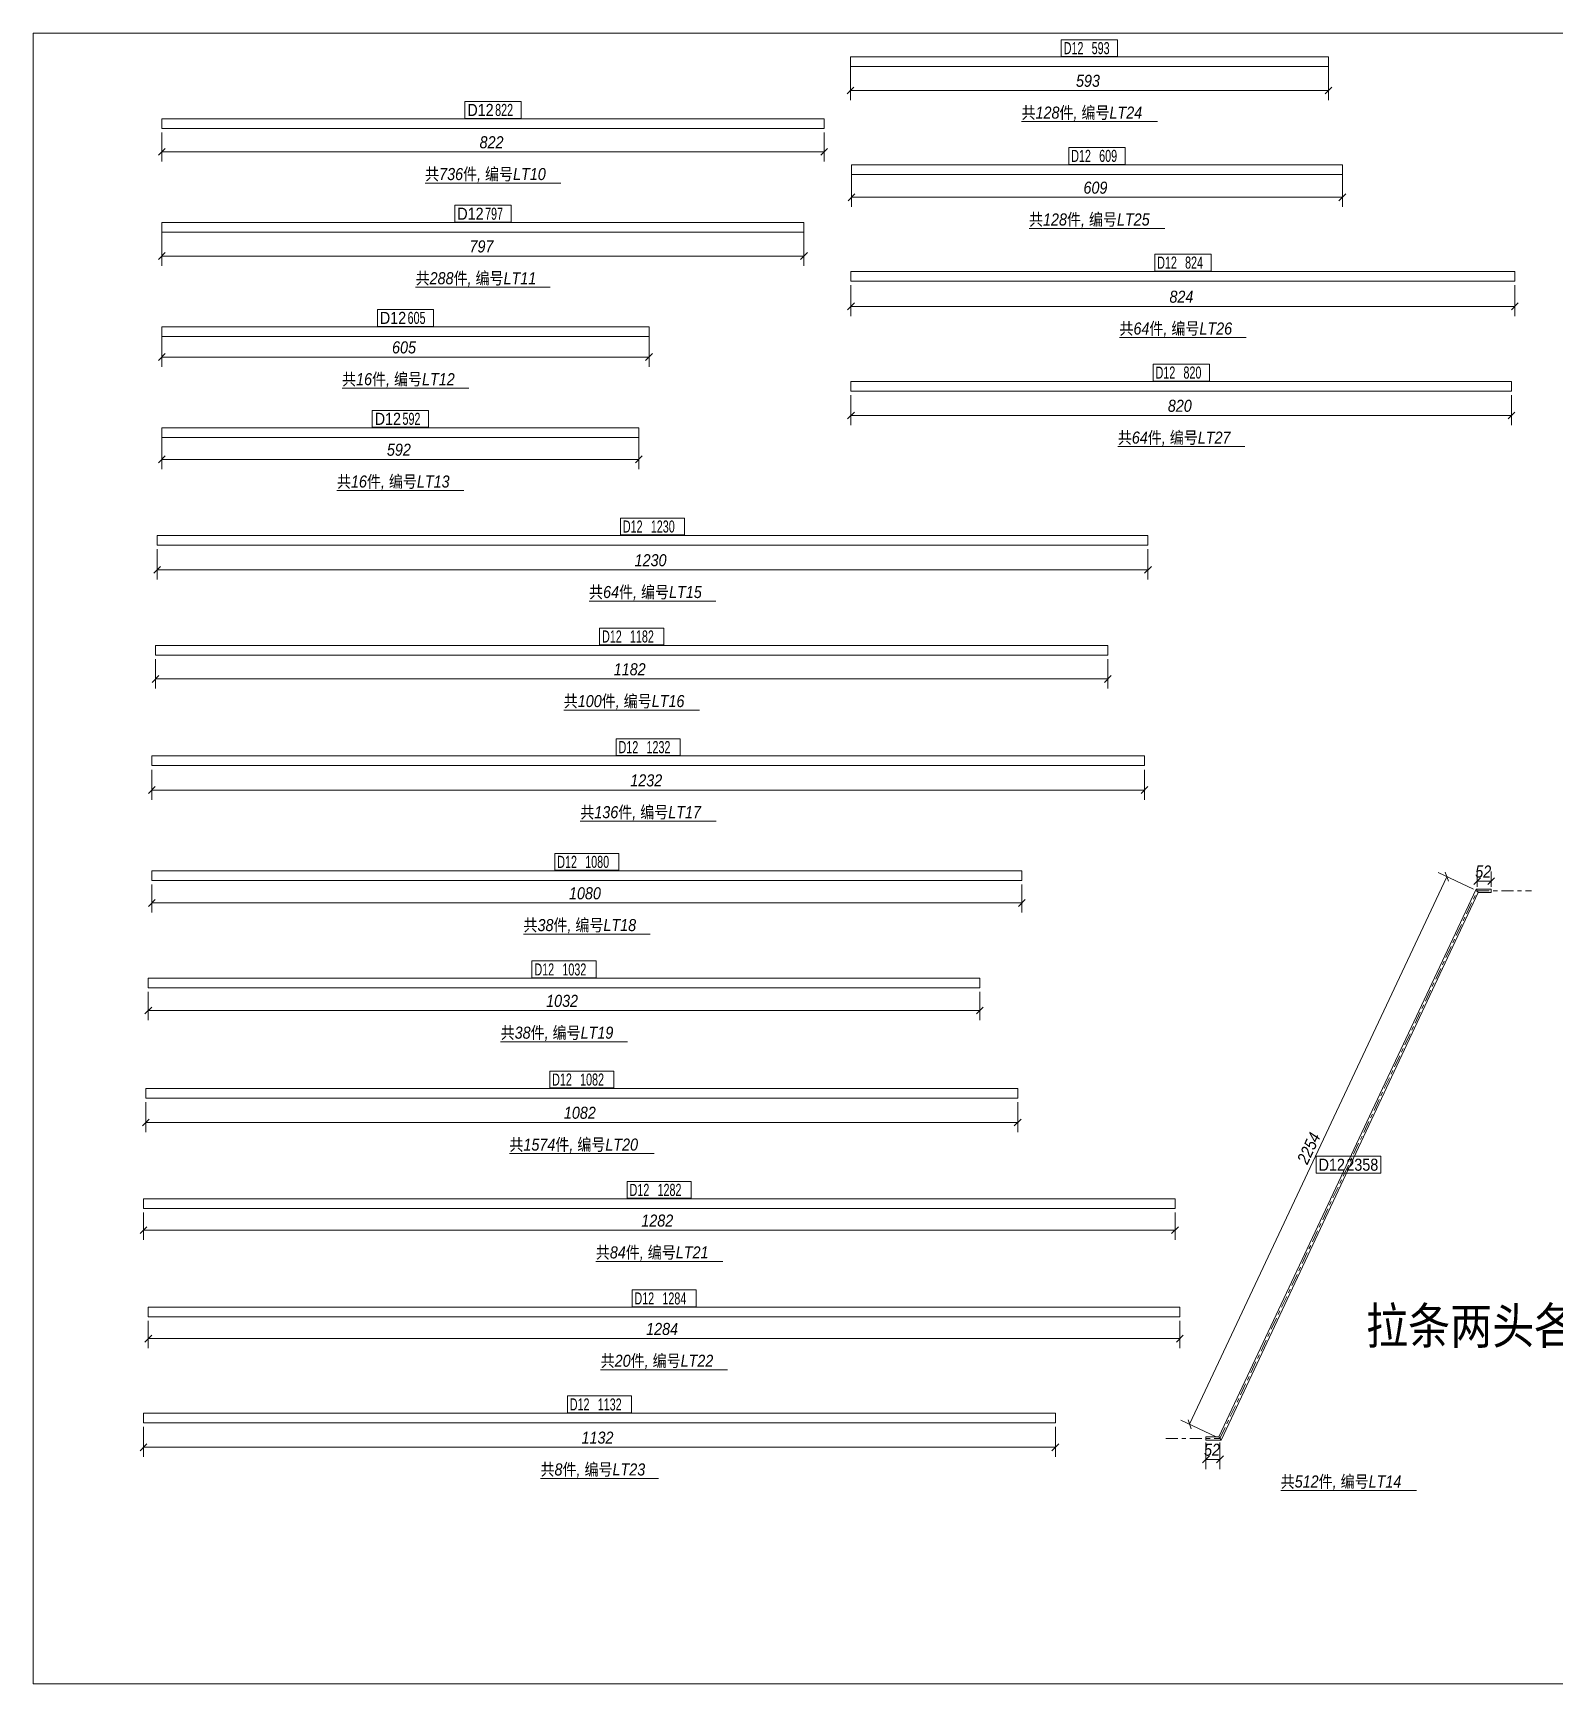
# Model space of a CAD drawing. Header units: millimetres. Extents: x 244 to 1338, y 137 to 547.
# Drawn here: x 753.8 to 1131.6, y 137 to 547 of the extents above; entities that cross this region are included whole.
import ezdxf

# ---------------------------------------------------------------- set-up
doc = ezdxf.new("R2010")
doc.units = ezdxf.units.MM
doc.linetypes.add('XKITLINE00', pattern=[0])
doc.linetypes.add('XKITLINE03', pattern=[6, 3, -1, 1, -1])
for name, color, linetype, lineweight in [('DrawingSheet', 5, 'Continuous', 0), ('OtherObjectType', 1, 'Continuous', 0), ('Part', 2, 'Continuous', 0), ('PartMark', 3, 'Continuous', 0), ('Z-DIMENSIONS', 1, 'Continuous', 0)]:
    doc.layers.add(name, color=color, linetype=linetype, lineweight=lineweight)
doc.styles.add('Arial Italic', font='ariali.ttf')
doc.styles.add('Arial Narrow', font='arial.ttf')
doc.styles.add('romsim', font='arial.ttf')

msp = doc.modelspace()

# ---------------------------------------------------------------- linework, layer by layer
at = {"layer": 'DrawingSheet', "color": 5, "linetype": 'XKITLINE00', "lineweight": 0}
for p, q in [((1337.76, 546.98), (753.76, 546.98)), ((753.76, 546.98), (753.76, 136.98)), ((753.76, 136.98), (1337.76, 136.98))]:
    msp.add_line(p, q, dxfattribs=at)
at = {"layer": 'OtherObjectType', "color": 6, "linetype": 'XKITLINE00', "lineweight": 0}
for p, q in [((999.18, 524.97), (1032.9, 524.97)), ((851.11, 509.71), (884.82, 509.71)), ((1001.04, 498.43), (1034.76, 498.43)), ((848.75, 483.84), (882.17, 483.84)), ((1023.49, 471.35), (1054.98, 471.35)), ((830.49, 458.77), (861.98, 458.77)), ((1023.09, 444.26), (1054.58, 444.26)), ((829.22, 433.35), (860.71, 433.35)), ((891.82, 405.91), (923.32, 405.91)), ((885.53, 378.83), (919.25, 378.83)), ((889.64, 351.24), (923.35, 351.24)), ((875.53, 323.2), (907.02, 323.2)), ((869.86, 296.48), (901.35, 296.48)), ((872.04, 268.69), (907.98, 268.69)), ((893.49, 241.92), (924.98, 241.92)), ((894.69, 215), (926.18, 215)), ((879.76, 188.01), (909.02, 188.01)), ((1063.52, 185.01), (1097.23, 185.01))]:
    msp.add_line(p, q, dxfattribs=at)
at = {"layer": 'Part', "color": 2, "linetype": 'XKITLINE00', "lineweight": 0}
for p, q in [((956.7, 541.03), (1075.39, 541.03)), ((956.7, 538.63), (956.7, 541.03)), ((1075.39, 538.63), (956.7, 538.63)), ((1075.39, 541.03), (1075.39, 538.63)), ((785.76, 525.68), (950.16, 525.68)), ((785.76, 523.63), (785.76, 525.68)), ((950.16, 525.68), (950.16, 525.33)), ((950.16, 525.33), (950.16, 523.28)), ((785.76, 523.28), (785.76, 523.63)), ((785.76, 523.28), (950.16, 523.28)), ((956.96, 514.27), (1078.84, 514.27)), ((956.96, 511.87), (956.96, 514.27)), ((1078.84, 514.27), (1078.84, 511.87)), ((1078.84, 511.87), (956.96, 511.87)), ((785.76, 499.91), (945.16, 499.91)), ((785.76, 497.86), (785.76, 499.91)), ((785.76, 497.51), (785.76, 497.86)), ((785.76, 497.51), (945.16, 497.51)), ((945.16, 499.91), (945.16, 497.51)), ((956.84, 487.77), (1121.64, 487.77)), ((956.84, 485.37), (956.84, 487.77)), ((956.84, 485.37), (1121.64, 485.37)), ((1121.64, 487.77), (1121.64, 485.37)), ((785.76, 474.04), (906.71, 474.04)), ((785.76, 471.64), (785.76, 474.04)), ((906.71, 471.64), (785.76, 471.64)), ((906.71, 474.04), (906.71, 471.64)), ((956.84, 460.46), (1120.84, 460.46)), ((956.84, 458.06), (956.84, 460.46)), ((1120.84, 460.46), (1120.84, 458.06)), ((956.84, 458.06), (1120.84, 458.06)), ((785.76, 448.97), (904.16, 448.97)), ((785.76, 446.57), (785.76, 448.97)), ((904.16, 448.97), (904.16, 446.57)), ((904.16, 446.57), (785.76, 446.57)), ((784.57, 422.23), (1030.57, 422.23)), ((784.57, 419.83), (784.57, 422.23)), ((1030.57, 419.83), (784.57, 419.83)), ((1030.57, 422.23), (1030.57, 421.88)), ((1030.57, 421.88), (1030.57, 419.83)), ((784.17, 394.92), (1020.61, 394.92)), ((784.17, 392.52), (784.17, 394.92)), ((1020.61, 394.92), (1020.61, 392.52)), ((1020.61, 392.52), (784.17, 392.52)), ((783.28, 367.44), (1029.72, 367.44)), ((783.28, 365.04), (783.28, 367.44)), ((1029.72, 365.04), (783.28, 365.04)), ((1029.72, 367.44), (1029.72, 365.04)), ((783.28, 338.95), (999.28, 338.95)), ((783.28, 336.55), (783.28, 338.95)), ((999.28, 336.55), (783.28, 336.55)), ((999.28, 338.95), (999.28, 336.55)), ((1112.05, 334.34), (1048.19, 198.34)), ((1112.55, 333.51), (1048.7, 197.54)), ((1115.77, 334.34), (1112.05, 334.34)), ((1112.05, 334.34), (1112.56, 333.54)), ((1112.56, 333.54), (1112.55, 333.51)), ((1115.77, 333.54), (1112.56, 333.54)), ((1115.77, 333.54), (1115.77, 334.34)), ((782.38, 312.23), (988.82, 312.23)), ((782.38, 309.83), (782.38, 312.23)), ((988.82, 312.23), (988.82, 309.83)), ((988.82, 309.83), (782.38, 309.83)), ((781.79, 284.89), (998.23, 284.89)), ((781.79, 282.49), (781.79, 284.89)), ((998.23, 284.89), (998.23, 282.49)), ((998.23, 282.49), (781.79, 282.49)), ((781.19, 257.49), (909.19, 257.49)), ((781.19, 255.09), (781.19, 257.49)), ((909.19, 255.09), (781.19, 255.09)), ((909.29, 257.49), (1037.29, 257.49)), ((1037.29, 255.09), (909.29, 255.09)), ((1037.29, 257.49), (1037.29, 255.09)), ((782.38, 230.53), (910.38, 230.53)), ((782.38, 228.13), (782.38, 230.53)), ((910.48, 230.53), (1038.48, 230.53)), ((1038.48, 230.53), (1038.48, 228.13)), ((910.38, 228.13), (782.38, 228.13)), ((1038.48, 228.13), (910.48, 228.13)), ((781.19, 204.21), (1007.59, 204.21)), ((781.19, 201.81), (781.19, 204.21)), ((1007.59, 201.81), (781.19, 201.81)), ((1007.59, 204.21), (1007.59, 201.81)), ((1048.15, 198.34), (1044.97, 198.34)), ((1044.97, 197.66), (1044.97, 198.34)), ((1044.97, 197.54), (1044.97, 197.66)), ((1048.7, 197.54), (1044.97, 197.54)), ((1048.19, 198.34), (1048.15, 198.34)), ((1048.62, 197.66), (1048.19, 198.34)), ((1048.7, 197.54), (1048.62, 197.66))]:
    msp.add_line(p, q, dxfattribs=at)
at = {"layer": 'Part', "color": 7, "linetype": 'XKITLINE03', "lineweight": 0}
for p, q in [((1048.44, 197.94), (1112.31, 333.94)), ((1112.31, 333.94), (1125.77, 333.94)), ((1034.97, 197.94), (1048.44, 197.94))]:
    msp.add_line(p, q, dxfattribs=at)
at = {"layer": 'PartMark', "color": 1, "linetype": 'XKITLINE00', "lineweight": 0}
for p, q in [((1009.05, 545.33), (1023.03, 545.33)), ((1009.05, 541.13), (1009.05, 545.33)), ((1023.03, 541.13), (1023.03, 545.33)), ((1009.05, 541.13), (1023.03, 541.13)), ((860.99, 529.98), (874.94, 529.98)), ((860.99, 525.78), (860.99, 529.98)), ((874.94, 525.78), (874.94, 529.98)), ((860.99, 525.78), (874.94, 525.78)), ((1010.91, 518.57), (1024.89, 518.57)), ((1010.91, 514.37), (1010.91, 518.57)), ((1024.89, 514.37), (1024.89, 518.57)), ((1010.91, 514.37), (1024.89, 514.37)), ((858.49, 504.21), (872.44, 504.21)), ((858.49, 500.01), (858.49, 504.21)), ((872.44, 500.01), (872.44, 504.21)), ((858.49, 500.01), (872.44, 500.01)), ((1032.25, 492.07), (1046.23, 492.07)), ((1032.25, 487.87), (1032.25, 492.07)), ((1046.23, 487.87), (1046.23, 492.07)), ((1032.25, 487.87), (1046.23, 487.87)), ((839.27, 478.34), (853.21, 478.34)), ((839.27, 474.14), (839.27, 478.34)), ((853.21, 474.14), (853.21, 478.34)), ((839.27, 474.14), (853.21, 474.14)), ((1031.85, 464.76), (1045.83, 464.76)), ((1031.85, 460.56), (1031.85, 464.76)), ((1045.83, 460.56), (1045.83, 464.76)), ((1031.85, 460.56), (1045.83, 460.56)), ((837.99, 453.27), (851.93, 453.27)), ((837.99, 449.07), (837.99, 453.27)), ((851.93, 449.07), (851.93, 453.27)), ((837.99, 449.07), (851.93, 449.07)), ((899.6, 426.53), (915.54, 426.53)), ((899.6, 422.33), (899.6, 426.53)), ((915.54, 422.33), (915.54, 426.53)), ((899.6, 422.33), (915.54, 422.33)), ((894.43, 399.22), (910.36, 399.22)), ((894.43, 395.02), (894.43, 399.22)), ((910.36, 395.02), (910.36, 399.22)), ((894.43, 395.02), (910.36, 395.02)), ((898.53, 371.74), (914.46, 371.74)), ((898.53, 367.54), (898.53, 371.74)), ((914.46, 367.54), (914.46, 371.74)), ((898.53, 367.54), (914.46, 367.54)), ((883.31, 343.25), (899.24, 343.25)), ((883.31, 339.05), (883.31, 343.25)), ((899.24, 339.05), (899.24, 343.25)), ((883.31, 339.05), (899.24, 339.05)), ((877.64, 316.53), (893.57, 316.53)), ((877.64, 312.33), (877.64, 316.53)), ((893.57, 312.33), (893.57, 316.53)), ((877.64, 312.33), (893.57, 312.33)), ((882.04, 289.19), (897.97, 289.19)), ((882.04, 284.99), (882.04, 289.19)), ((897.97, 284.99), (897.97, 289.19)), ((882.04, 284.99), (897.97, 284.99)), ((1072.33, 268.04), (1088.42, 268.04)), ((1072.33, 263.84), (1072.33, 268.04)), ((1088.42, 263.84), (1088.42, 268.04)), ((1072.33, 263.84), (1088.42, 263.84)), ((901.27, 261.79), (917.2, 261.79)), ((901.27, 257.59), (901.27, 261.79)), ((917.2, 257.59), (917.2, 261.79)), ((901.27, 257.59), (917.2, 257.59)), ((902.47, 234.83), (918.4, 234.83)), ((902.47, 230.63), (902.47, 234.83)), ((918.4, 230.63), (918.4, 234.83)), ((902.47, 230.63), (918.4, 230.63)), ((886.42, 208.51), (902.35, 208.51)), ((886.42, 204.31), (886.42, 208.51)), ((902.35, 204.31), (902.35, 208.51)), ((886.42, 204.31), (902.35, 204.31))]:
    msp.add_line(p, q, dxfattribs=at)
at = {"layer": 'Z-DIMENSIONS', "color": 4, "linetype": 'XKITLINE00', "lineweight": 0}
for p, q in [((956.7, 540.03), (956.7, 530.32)), ((1075.39, 540.03), (1075.39, 530.32)), ((957.55, 533.57), (955.85, 531.87)), ((1076.23, 533.57), (1074.54, 531.87)), ((956.7, 532.72), (1075.39, 532.72)), ((785.76, 522.28), (785.76, 515.06)), ((950.16, 522.28), (950.16, 515.06)), ((786.61, 518.31), (784.92, 516.61)), ((785.76, 517.46), (950.16, 517.46)), ((951.01, 518.31), (949.31, 516.61)), ((956.96, 513.27), (956.96, 503.78)), ((1078.84, 513.27), (1078.84, 503.78)), ((957.81, 507.03), (956.11, 505.33)), ((956.96, 506.18), (1078.84, 506.18)), ((1079.68, 507.03), (1077.99, 505.33)), ((785.76, 498.91), (785.76, 489.19)), ((945.16, 498.91), (945.16, 489.19)), ((786.61, 492.44), (784.92, 490.74)), ((946.01, 492.44), (944.32, 490.74)), ((785.76, 491.59), (945.16, 491.59)), ((956.84, 484.37), (956.84, 476.7)), ((1121.64, 484.37), (1121.64, 476.7)), ((957.69, 479.94), (955.99, 478.25)), ((1122.49, 479.94), (1120.79, 478.25)), ((956.84, 479.1), (1121.64, 479.1)), ((785.76, 473.04), (785.76, 464.12)), ((906.71, 473.04), (906.71, 464.12)), ((786.61, 467.37), (784.92, 465.67)), ((785.76, 466.52), (906.71, 466.52)), ((907.56, 467.37), (905.86, 465.67)), ((956.84, 457.06), (956.84, 449.61)), ((1120.84, 457.06), (1120.84, 449.61)), ((957.69, 452.86), (955.99, 451.16)), ((956.84, 452.01), (1120.84, 452.01)), ((1121.69, 452.86), (1119.99, 451.16)), ((785.76, 447.97), (785.76, 438.7)), ((904.16, 447.97), (904.16, 438.7)), ((786.61, 441.95), (784.92, 440.26)), ((785.76, 441.1), (904.16, 441.1)), ((905.01, 441.95), (903.31, 440.26)), ((784.57, 418.83), (784.57, 411.26)), ((1030.57, 418.83), (1030.57, 411.26)), ((785.42, 414.51), (783.72, 412.81)), ((1031.42, 414.51), (1029.72, 412.81)), ((784.57, 413.66), (1030.57, 413.66)), ((784.17, 391.52), (784.17, 384.18)), ((1020.61, 391.52), (1020.61, 384.18)), ((785.02, 387.43), (783.32, 385.73)), ((784.17, 386.58), (1020.61, 386.58)), ((1021.46, 387.43), (1019.76, 385.73)), ((783.28, 364.04), (783.28, 356.59)), ((1029.72, 364.04), (1029.72, 356.59)), ((784.12, 359.83), (782.43, 358.14)), ((783.28, 358.99), (1029.72, 358.99)), ((1030.56, 359.83), (1028.87, 358.14)), ((1040.92, 201.47), (1104.79, 337.47)), ((1111.4, 334.36), (1102.62, 338.49)), ((1104.38, 338.6), (1105.2, 336.34)), ((1113.16, 337.2), (1111.46, 335.5)), ((1112.31, 334.94), (1112.31, 338.75)), ((1112.31, 336.35), (1115.77, 336.35)), ((1116.62, 337.2), (1114.93, 335.5)), ((1115.77, 334.94), (1115.77, 338.75)), ((783.28, 335.55), (783.28, 328.55)), ((999.28, 335.55), (999.28, 328.55)), ((784.12, 331.79), (782.43, 330.1)), ((783.28, 330.95), (999.28, 330.95)), ((1000.12, 331.79), (998.43, 330.1)), ((782.38, 308.83), (782.38, 301.83)), ((988.82, 308.83), (988.82, 301.83)), ((783.23, 305.08), (781.53, 303.38)), ((782.38, 304.23), (988.82, 304.23)), ((989.67, 305.08), (987.97, 303.38)), ((781.79, 281.49), (781.79, 274.04)), ((998.23, 281.49), (998.23, 274.04)), ((782.63, 277.28), (780.94, 275.59)), ((781.79, 276.44), (998.23, 276.44)), ((999.07, 277.28), (997.38, 275.59)), ((782.04, 250.52), (780.34, 248.82)), ((781.19, 254.09), (781.19, 247.27)), ((1038.14, 250.52), (1036.44, 248.82)), ((1037.29, 254.09), (1037.29, 247.27)), ((781.19, 249.67), (1037.29, 249.67)), ((782.38, 227.13), (782.38, 220.35)), ((1038.48, 227.13), (1038.48, 220.35)), ((783.23, 223.6), (781.53, 221.9)), ((782.38, 222.75), (1038.48, 222.75)), ((1039.33, 223.6), (1037.63, 221.9)), ((1047.54, 198.36), (1038.75, 202.49)), ((1040.52, 202.6), (1041.33, 200.34)), ((781.19, 200.81), (781.19, 193.36)), ((1007.59, 200.81), (1007.59, 193.36)), ((1044.97, 196.94), (1044.97, 190.36)), ((1048.44, 196.94), (1048.44, 190.36)), ((782.04, 196.6), (780.34, 194.91)), ((781.19, 195.76), (1007.59, 195.76)), ((1008.44, 196.6), (1006.74, 194.91)), ((1045.82, 193.61), (1044.13, 191.91)), ((1044.97, 192.76), (1048.44, 192.76)), ((1049.29, 193.61), (1047.59, 191.91))]:
    msp.add_line(p, q, dxfattribs=at)
at = {"layer": 'Z-DIMENSIONS', "color": 3}
for p in [(956.7, 532.72), (1075.39, 532.72), (785.76, 517.46), (950.16, 517.46), (956.96, 506.18), (1078.84, 506.18), (785.76, 491.59), (945.16, 491.59), (956.84, 479.1), (1121.64, 479.1), (785.76, 466.52), (906.71, 466.52), (956.84, 452.01), (1120.84, 452.01), (785.76, 441.1), (904.16, 441.1), (784.57, 413.66), (1030.57, 413.66), (784.17, 386.58), (1020.61, 386.58), (783.28, 358.99), (1029.72, 358.99), (1104.79, 337.47), (1112.31, 336.35), (1115.77, 336.35), (783.28, 330.95), (999.28, 330.95), (782.38, 304.23), (988.82, 304.23), (781.79, 276.44), (998.23, 276.44), (781.19, 249.67), (1037.29, 249.67), (782.38, 222.75), (1038.48, 222.75), (1040.92, 201.47), (781.19, 195.76), (1007.59, 195.76), (1044.97, 192.76), (1048.44, 192.76)]:
    msp.add_point(p, dxfattribs=at)

# ---------------------------------------------------------------- texts
at = {"layer": 'OtherObjectType', "color": 6, "style": 'Arial Italic', "width": 0.85}
for s, height, p in [('共128件, 编号LT24', 3, (999.18, 525.72)), ('共736件, 编号LT10', 3, (851.11, 510.46)), ('共128件, 编号LT25', 3, (1001.04, 499.18)), ('共288件, 编号LT11', 3, (848.75, 484.59)), ('共64件, 编号LT26', 3, (1023.49, 472.1)), ('共16件, 编号LT12', 3, (830.49, 459.52)), ('共64件, 编号LT27', 3, (1023.09, 445.01)), ('共16件, 编号LT13', 3, (829.22, 434.1)), ('共64件, 编号LT15', 3, (891.82, 406.66)), ('共100件, 编号LT16', 3, (885.53, 379.58)), ('共136件, 编号LT17', 3, (889.64, 351.99)), ('共38件, 编号LT18', 3, (875.53, 323.95)), ('共38件, 编号LT19', 3, (869.86, 297.23)), ('共1574件, 编号LT20', 3, (872.04, 269.44)), ('共84件, 编号LT21', 3, (893.49, 242.67)), ('拉条两头各套丝100mm', 9, (1084.72, 221.44)), ('共20件, 编号LT22', 3, (894.69, 215.75)), ('共8件, 编号LT23', 3, (879.76, 188.76)), ('共512件, 编号LT14', 3, (1063.52, 185.76))]:
    msp.add_text(s, height=height, dxfattribs=at).set_placement(p)
at = {"layer": 'PartMark', "color": 3}
for s, style, width, p in [('D12', 'romsim', 0.6375, (1009.65, 541.73)), ('593', 'romsim', 0.6375, (1016.59, 541.73)), ('D12', 'Arial Narrow', 0.85, (861.59, 526.38)), ('822', 'romsim', 0.6375, (868.49, 526.38)), ('D12', 'romsim', 0.6375, (1011.51, 514.97)), ('609', 'romsim', 0.6375, (1018.45, 514.97)), ('D12', 'Arial Narrow', 0.85, (859.09, 500.61)), ('797', 'romsim', 0.6375, (865.99, 500.61)), ('D12', 'romsim', 0.6375, (1032.85, 488.47)), ('824', 'romsim', 0.6375, (1039.78, 488.47)), ('D12', 'Arial Narrow', 0.85, (839.87, 474.74)), ('605', 'romsim', 0.6375, (846.76, 474.74)), ('D12', 'romsim', 0.6375, (1032.45, 461.16)), ('820', 'romsim', 0.6375, (1039.38, 461.16)), ('D12', 'Arial Narrow', 0.85, (838.59, 449.67)), ('592', 'romsim', 0.6375, (845.49, 449.67)), ('D12', 'romsim', 0.6375, (900.2, 422.93)), ('1230', 'romsim', 0.6375, (907.14, 422.93)), ('D12', 'romsim', 0.6375, (895.03, 395.62)), ('1182', 'romsim', 0.6375, (901.96, 395.62)), ('D12', 'romsim', 0.6375, (899.13, 368.14)), ('1232', 'romsim', 0.6375, (906.07, 368.14)), ('D12', 'romsim', 0.6375, (883.91, 339.65)), ('1080', 'romsim', 0.6375, (890.85, 339.65)), ('D12', 'romsim', 0.6375, (878.24, 312.93)), ('1032', 'romsim', 0.6375, (885.18, 312.93)), ('D12', 'romsim', 0.6375, (882.64, 285.59)), ('1082', 'romsim', 0.6375, (889.58, 285.59)), ('D12', 'Arial Narrow', 0.85, (1072.93, 264.44)), ('2358', 'Arial Narrow', 0.85, (1079.82, 264.44)), ('D12', 'romsim', 0.6375, (901.87, 258.19)), ('1282', 'romsim', 0.6375, (908.81, 258.19)), ('D12', 'romsim', 0.6375, (903.07, 231.23)), ('1284', 'romsim', 0.6375, (910.01, 231.23)), ('D12', 'romsim', 0.6375, (887.02, 204.91)), ('1132', 'romsim', 0.6375, (893.96, 204.91))]:
    msp.add_text(s, height=3, dxfattribs=dict(at, style=style, width=width)).set_placement(p)
at = {"layer": 'Z-DIMENSIONS', "color": 3, "style": 'Arial Italic', "width": 0.85}
for s, p in [('593', (1012.7, 533.62)), ('822', (864.63, 518.36)), ('609', (1014.56, 507.08)), ('797', (862.13, 492.49)), ('824', (1035.9, 480)), ('605', (842.9, 467.42)), ('820', (1035.5, 452.91)), ('592', (841.62, 442)), ('1230', (903.12, 414.56)), ('1182', (897.94, 387.48)), ('1232', (902.05, 359.89)), ('52', (1111.82, 337.25)), ('1080', (886.83, 331.85)), ('1032', (881.15, 305.13)), ('1082', (885.56, 277.34)), ('1282', (904.79, 250.57)), ('1284', (905.98, 223.65)), ('1132', (889.94, 196.66)), ('52', (1044.48, 193.66))]:
    msp.add_text(s, height=3, dxfattribs=at).set_placement(p)
msp.add_text('2254', height=3, rotation=64.8474, dxfattribs=at).set_placement((1070.15, 265.82))

doc.saveas('drawing.dxf')
